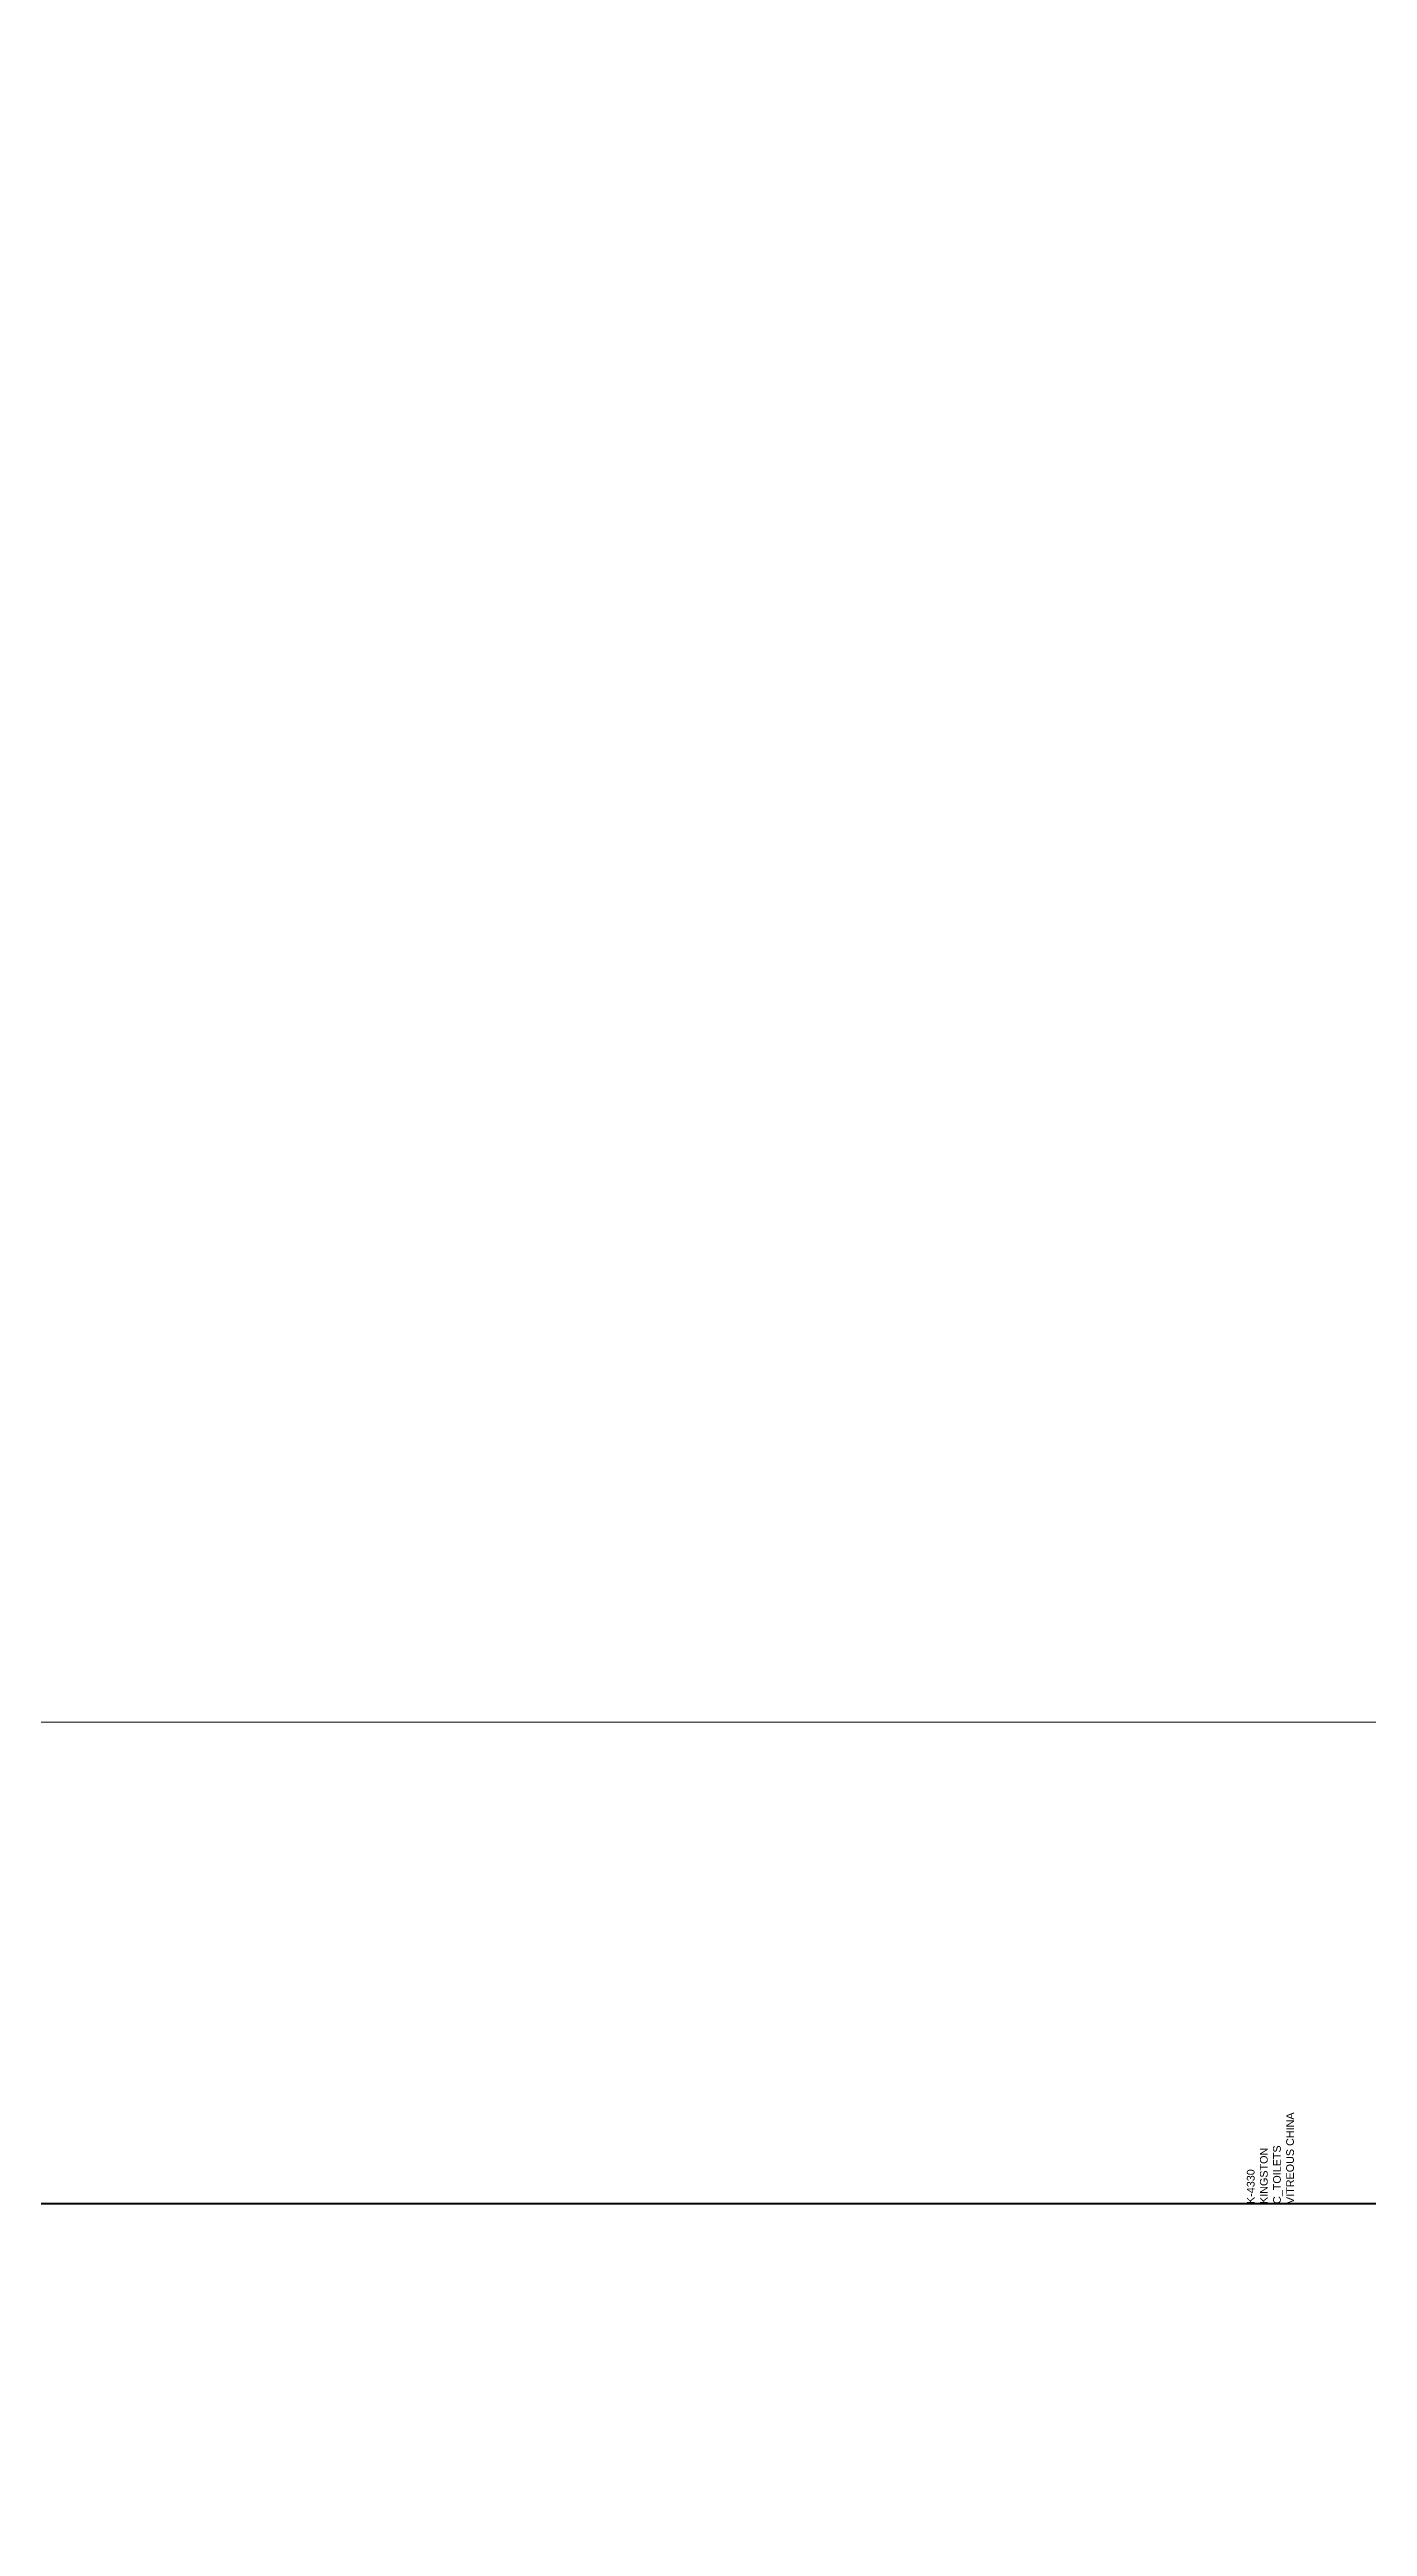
# Model space of a CAD drawing. Header units: inches. Extents: x -2978 to 4308, y -21 to 2608.
# Drawn here: x 989.5972 to 989.768, y 1008.3935 to 1008.7147 of the extents above; entities that cross this region are included whole.
import ezdxf

# ---------------------------------------------------------------- set-up
doc = ezdxf.new("R2010")
doc.units = ezdxf.units.IN
doc.header["$LTSCALE"] = 0.2
doc.header["$MEASUREMENT"] = 0
for name, color, linetype, lineweight in [('Hatches', 8, 'CONTINUOUS', 5), ('Viewed', 150, 'CONTINUOUS', 9), ('Walls', 7, 'CONTINUOUS', 40)]:
    doc.layers.add(name, color=color, linetype=linetype, lineweight=lineweight)
doc.styles.get("Standard").update_dxf_attribs({"font": 'arial.ttf', "width": 0.8})

# ---------------------------------------------------------------- blocks, each defined once
blk = doc.blocks.new('floor plan')
at = {"layer": 'Hatches'}
h = blk.add_hatch(dxfattribs=at)
h.set_pattern_fill('ANSI31', color=256, scale=20, style=0)
h.set_pattern_definition([(45, (267.6333, -330.0607), (-1.767767, 1.767767), [])])
h.paths.add_polyline_path([(70.17568, 791.97657, 0.887026), (94.00425, 791.97657), (363.74168, 791.97805), (363.74168, 722.37465), (368.74168, 722.37465), (368.74168, 791.97805), (369.74168, 791.97809), (369.74168, 908.71078), (151.56907, 908.71078), (151.56907, 900.61775), (139.74168, 900.61775), (139.74168, 908.71078), (32.05418, 908.71078), (32.05418, 900.71078), (0, 900.71078), (0, 895.71078), (60.36668, 895.71078), (60.36668, 900.71078), (79.92918, 900.71078), (79.92918, 811.71078), (0, 811.71078), (0, 805.71078), (79.92918, 805.71078), (79.92918, 805.21214, 0.278864), (70.63277, 796.97657), (42.7417, 796.97657), (42.7417, 678.37465), (42.7417, 547.54489), (215.04372, 547.54489), (363.74168, 547.54489), (363.74168, 365.89828), (261.49168, 365.89828), (261.49168, 71.96078), (368.74168, 71.96078), (368.74168, 178.77328), (385.0582, 178.77328), (385.0582, 183.77328), (368.74168, 183.77328), (368.74168, 243.77328), (363.11668, 243.77328), (363.11668, 77.58578), (267.11668, 77.58578), (267.11668, 288.27328), (363.11668, 288.27328), (363.11668, 284.77328), (368.74168, 284.77328), (368.74168, 365.89828), (368.74168, 552.54489), (368.74168, 622.37465), (363.74168, 622.37465), (363.74168, 552.54489), (47.7417, 552.54489), (47.7417, 666.37465), (145.01577, 666.37465), (145.01577, 601.20135), (150.01577, 601.20135), (150.01577, 666.37465), (185.03806, 666.37465), (209.49715, 666.37465), (209.49715, 601.25907), (214.49715, 601.25907), (214.49715, 666.37465), (298.62199, 666.37465), (298.62199, 601.25907), (303.62199, 601.25907), (303.62199, 666.37465), (303.7464, 666.37465), (363.74168, 666.37465), (363.74168, 662.37465), (368.74168, 662.37465), (368.74168, 682.37465), (363.74168, 682.37465), (363.74168, 678.37465), (303.7464, 678.37465), (303.7464, 743.97707), (298.7464, 743.97707), (298.7464, 678.37465), (214.33619, 678.37465), (214.33619, 742.37119), (185.03806, 742.37119), (185.03806, 678.37465), (47.7417, 678.37465), (47.7417, 791.97657)])
h.paths.add_polyline_path([(85.55418, 804.89737), (85.55418, 900.71078), (135.89288, 900.71078), (135.89288, 896.61775), (155.56907, 896.61775), (155.56907, 900.71078), (360.74168, 900.71078), (360.74168, 797.52328), (93.36236, 797.52328, 0.236234)], flags=16)
h.paths.add_polyline_path([(267.11668, 293.89828), (267.11668, 357.89828), (363.11668, 357.89828), (363.11668, 293.89828)], flags=16)
h.paths.add_polyline_path([(190.03806, 678.37465), (190.03806, 737.37119), (209.33619, 737.37119), (209.33619, 678.37465)], flags=16)
at = {"layer": 'Viewed'}
blk.add_line((157.83439, 678.43711), (174.58439, 678.43711), dxfattribs=at)
at = {"layer": 'Walls'}
blk.add_line((185.03806, 678.37465), (47.7417, 678.37465), dxfattribs=at)
at = {"layer": 'Viewed', "flags": 8}
for tag, p in [('MODELNUMBER', (65.83414, 678.56215)), ('TRADENAME', (65.83584, 678.56215)), ('PRODUCT', (65.83754, 678.56215)), ('MATERIAL', (65.83924, 678.56215)), ('MODELNUMBER', (127.69125, 678.42047)), ('TRADENAME', (127.69295, 678.42047)), ('PRODUCT', (127.69465, 678.42047)), ('MATERIAL', (127.69635, 678.42047)), ('MODELNUMBER', (166.20939, 678.37461)), ('TRADENAME', (166.21109, 678.37461)), ('MATERIAL', (166.21449, 678.37461)), ('PRODUCT', (166.21279, 678.37461))]:
    blk.add_attdef(tag, p, '', height=0.001, rotation=90, dxfattribs=at)
at = {"layer": 'Viewed', "text_generation_flag": 4, "flags": 8}
for tag, p in [('MODELNUMBER', (66.34276, 666.18715)), ('TRADENAME', (66.34446, 666.18715)), ('PRODUCT', (66.34616, 666.18715)), ('MATERIAL', (66.34786, 666.18715)), ('MODELNUMBER', (128.18791, 666.17873)), ('TRADENAME', (128.18961, 666.17873)), ('PRODUCT', (128.19131, 666.17873)), ('MATERIAL', (128.19301, 666.17873))]:
    blk.add_attdef(tag, p, '', height=0.001, rotation=270, dxfattribs=at)

msp = doc.modelspace()

# ---------------------------------------------------------------- block references
at = {"layer": 'Walls'}
ref = msp.add_blockref('floor plan', (823.54399, 330.06074), dxfattribs=at)
ref.add_attrib('MODELNUMBER', 'K-4330', (989.75338, 1008.43535), dxfattribs={"layer": 'Viewed', "height": 0.001, "rotation": 90, "flags": 8})
ref.add_attrib('TRADENAME', 'KINGSTON', (989.75508, 1008.43535), dxfattribs={"layer": 'Viewed', "height": 0.001, "rotation": 90, "flags": 8})
ref.add_attrib('PRODUCT', 'C_TOILETS', (989.75678, 1008.43535), dxfattribs={"layer": 'Viewed', "height": 0.001, "rotation": 90, "flags": 8})
ref.add_attrib('MATERIAL', 'VITREOUS CHINA', (989.75848, 1008.43535), dxfattribs={"layer": 'Viewed', "height": 0.001, "rotation": 90, "flags": 8})

doc.saveas('drawing.dxf')
